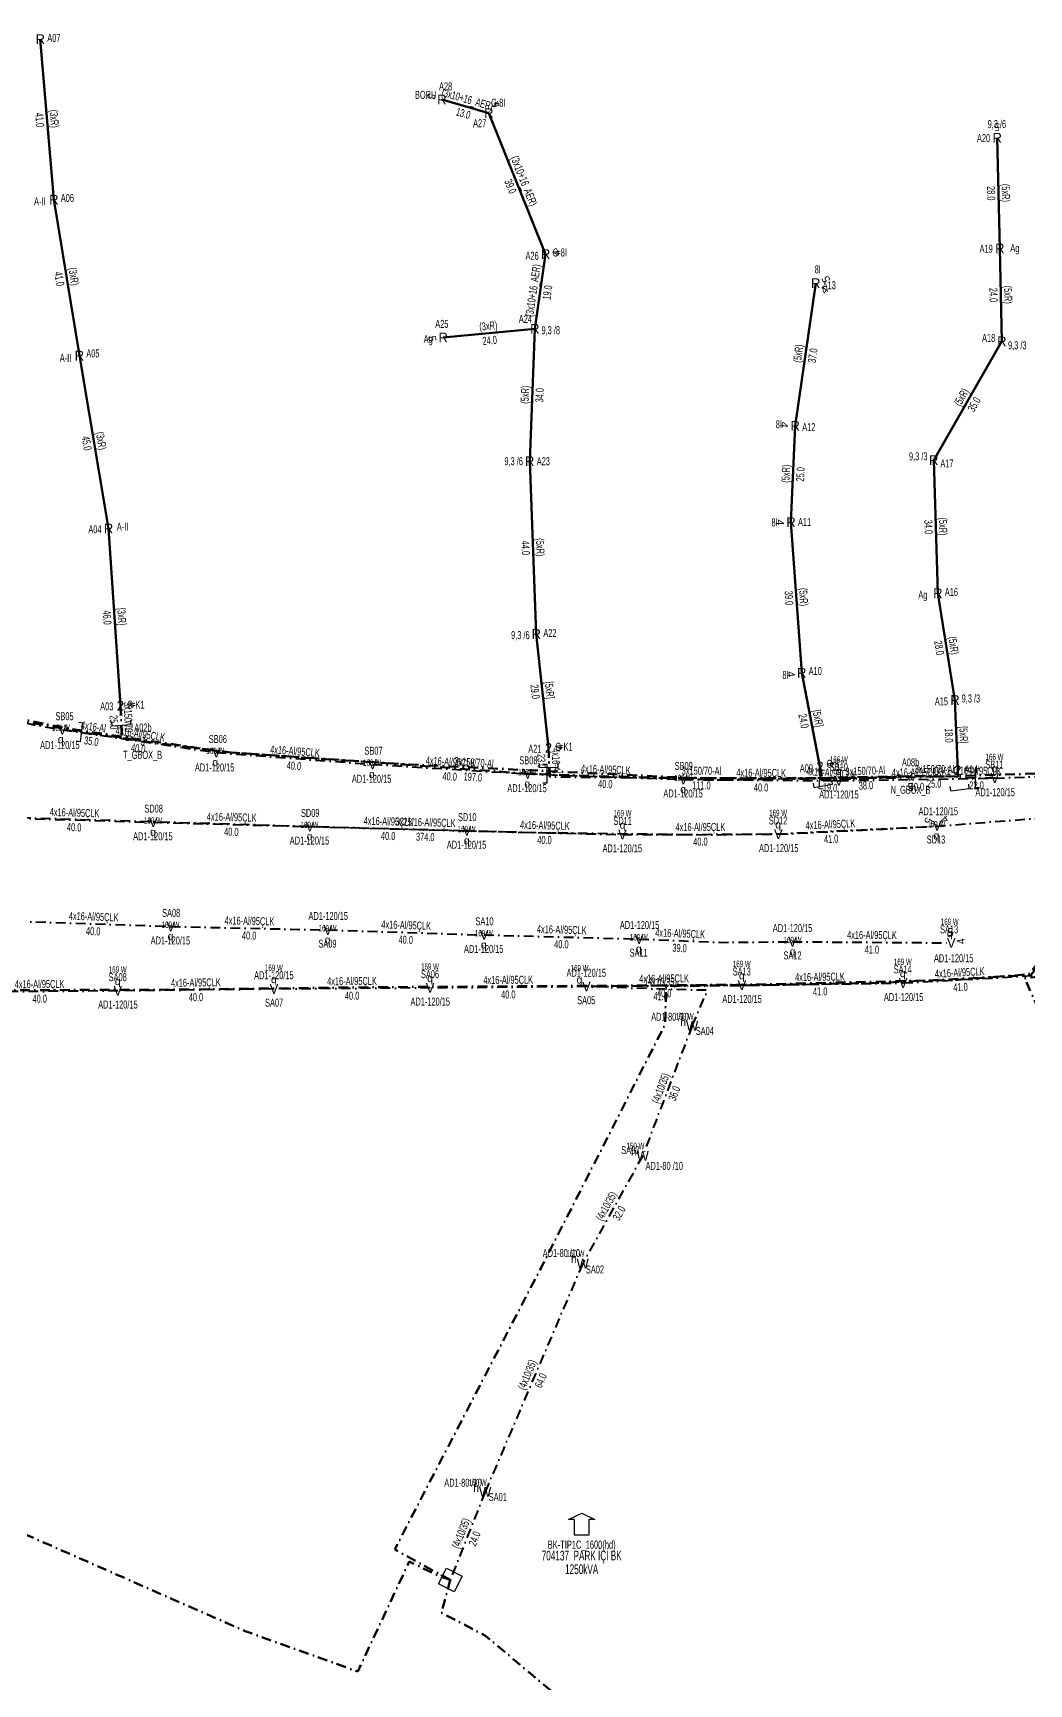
# Model space of a CAD drawing. Header units: millimetres. Extents: x 554556 to 559004, y 4084130 to 4087120.
# Drawn here: x 556257.9 to 556513.2, y 4085398.6 to 4085821.7 of the extents above; entities that cross this region are included whole.
import ezdxf
from ezdxf.enums import TextEntityAlignment as Align

# ---------------------------------------------------------------- set-up
doc = ezdxf.new("R2010")
doc.units = ezdxf.units.MM
doc.linetypes.add('DASHDOT', pattern=[5, 2.5, -1.25, 0, -1.25])
for name, color, linetype, lineweight in [('DIREK_AG_MEVCUT', 120, 'Continuous', 25), ('DIREK_AG_YENI', 108, 'Continuous', 25), ('DIREK_AYD_MEVCUT', 190, 'Continuous', 25), ('DIREK_AYD_YENI', 152, 'Continuous', 25), ('DIREK_BOX_YENI', 5, 'Continuous', 25), ('HAT_AG_HAVAI_BYSK', 3, 'Continuous', 50), ('HAT_AG_HAVAI_MEVCUT', 126, 'Continuous', 50), ('HAT_AYD_YERALTI_MEVCUT', 150, 'DASHDOT', 40), ('HAT_AYD_YERALTI_YENI', 4, 'DASHDOT', 40), ('HAT_BOX_YERALTI_YENI', 5, 'DASHDOT', 50), ('HAT_ENH_YERALTI_YENI', 6, 'DASHDOT', 70), ('HAT_OG_YERALTI_MEVCUT', 48, 'DASHDOT', 70), ('HAT_OG_YERALTI_YENI', 1, 'DASHDOT', 70), ('TRAFO_MEVCUT', 5, 'Continuous', 30)]:
    doc.layers.add(name, color=color, linetype=linetype, lineweight=lineweight)
doc.layers.add('LAMBA_GUCU', color=4, linetype='Continuous')
doc.layers.add('NIA_AG', color=5, linetype='Continuous')
doc.styles.add('Direk', font='B_CAD')
doc.styles.get("Standard").update_dxf_attribs({"font": 'Arial'})

# ---------------------------------------------------------------- blocks, each defined once
blk = doc.blocks.new('MEV_BINA_KARE')
at = {"layer": 'TRAFO_MEVCUT', "linetype": 'Continuous'}
for p, q in [((-2.25, -2.25), (-2.25, 2.25)), ((-2.25, 2.25), (2.25, 2.25)), ((0, 1.8), (0, 2.7)), ((2.25, 2.25), (2.25, -2.25)), ((2.25, -2.25), (-2.25, -2.25))]:
    blk.add_line(p, q, dxfattribs=at)
blk = doc.blocks.new('MEV_BETKOSK')
at = {"layer": 'TRAFO_MEVCUT', "linetype": 'Continuous'}
for p, q in [((-3.4, 2), (0, 3.6)), ((-1.8, 2), (-3.4, 2)), ((-1.8, -2), (-1.8, 2)), ((0, 3.6), (3.4, 2)), ((3.4, 2), (1.8, 2)), ((1.8, 2), (1.8, -2)), ((1.8, -2), (-1.8, -2))]:
    blk.add_line(p, q, dxfattribs=at)
blk = doc.blocks.new('AG_NIA', base_point=(-64.4296, 129.8924))
at = {"layer": 'NIA_AG'}
for p, q in [((-64.429604, 132.292432), (-65.529604, 132.292432)), ((-64.429604, 127.492432), (-64.429604, 132.292432)), ((-64.429604, 127.492432), (-65.529604, 127.492432))]:
    blk.add_line(p, q, dxfattribs=at)

msp = doc.modelspace()

# ---------------------------------------------------------------- linework, layer by layer
at = {"layer": 'HAT_AG_HAVAI_BYSK'}
for p, q in [((556277.31, 4085694.71), (556280.351, 4085649.303)), ((556386.95, 4085667.67), (556390.075, 4085638.468)), ((556454.98, 4085657.72), (556459.657, 4085633.68)), ((556494.27, 4085650.74), (556494.958383, 4085632.74514))]:
    msp.add_line(p, q, dxfattribs=at)
at = {"layer": 'HAT_AG_HAVAI_MEVCUT'}
for p, q in [((556263.28, 4085778.96), (556259.81, 4085820.11)), ((556362.73, 4085804.62), (556374.78, 4085801.14)), ((556374.78, 4085801.14), (556389.35, 4085764.99)), ((556505.76, 4085766.47), (556505.09, 4085794.81)), ((556269.84, 4085738.99), (556263.28, 4085778.96)), ((556506.28, 4085742.66), (556505.76, 4085766.47)), ((556389.35, 4085764.99), (556386.57, 4085745.88)), ((556458.58, 4085757.54), (556453.31, 4085721.01)), ((556363.08, 4085743.64), (556386.57, 4085745.88)), ((556386.57, 4085745.88), (556385.25, 4085711.94)), ((556488.81, 4085712.2), (556506.28, 4085742.66)), ((556277.31, 4085694.71), (556269.84, 4085738.99)), ((556453.31, 4085721.01), (556452.22, 4085696.31)), ((556385.25, 4085711.94), (556386.95, 4085667.67)), ((556489.87, 4085678.09), (556488.81, 4085712.2)), ((556452.22, 4085696.31), (556454.98, 4085657.72)), ((556494.27, 4085650.74), (556489.87, 4085678.09))]:
    msp.add_line(p, q, dxfattribs=at)
at = {"layer": 'HAT_AYD_YERALTI_MEVCUT', "flags": 128}
for points in [[(556426.895, 4085567.273), (556430.803179, 4085576.34431), (556407.001015, 4085577.069986), (556399.796168, 4085577.322536)], [(556426.895, 4085567.273), (556414.223393, 4085533.950892)], [(556414.223393, 4085533.950892), (556398.841342, 4085506.36791)], [(556398.841342, 4085506.36791), (556373.845522, 4085447.843962)], [(556373.845522, 4085447.843962), (556364.911, 4085425.255)]]:
    msp.add_lwpolyline(points, dxfattribs=at)
at = {"layer": 'HAT_AYD_YERALTI_YENI', "flags": 128}
for points in [[(556227.563643, 4085654.822393), (556236.61604, 4085649.1978), (556258.131665, 4085644.41655), (556265.462915, 4085643.14155)], [(556280.351, 4085649.303), (556280.856819, 4085640.978813), (556265.462915, 4085643.14155)], [(556265.462915, 4085643.14155), (556304.931126, 4085637.272877)], [(556390.075, 4085638.468), (556390.237237, 4085631.796093), (556384.754239, 4085631.802986)], [(556304.931126, 4085637.272877), (556344.986, 4085634.254)], [(556344.986, 4085634.254), (556384.754239, 4085631.802986)], [(556384.754239, 4085631.802986), (556424.652622, 4085630.370603)], [(556424.652622, 4085630.370603), (556464.507837, 4085630.058124)], [(556459.657, 4085633.68), (556460.249162, 4085630.370167), (556464.507837, 4085630.058124)], [(556464.507837, 4085630.058124), (556504.46559, 4085630.714362)], [(556504.46559, 4085630.714362), (556495.191244, 4085630.792126), (556494.958383, 4085632.74514)], [(556504.46559, 4085630.714362), (556544.39965, 4085632.232459)], [(556195.402, 4085610.007), (556194.332268, 4085613.809867), (556194.276446, 4085620.675876), (556253.223645, 4085620.675876), (556332.287012, 4085618.270841), (556384.776784, 4085616.818903), (556432.416125, 4085616.204929), (556449.218309, 4085616.484035), (556489.934881, 4085618.435929), (556520.971474, 4085620.892062), (556538.082538, 4085622.174161), (556537.635968, 4085610.507528), (556536.966113, 4085609.67021), (556530.648687, 4085609.912234)], [(556248.330886, 4085620.609267), (556288.767835, 4085619.419816)], [(556288.767835, 4085619.419816), (556328.89992, 4085618.313568)], [(556328.89992, 4085618.313568), (556369.161618, 4085617.235876)], [(556369.161618, 4085617.235876), (556409.034219, 4085616.273706)], [(556448.994221, 4085616.375805), (556475.845287, 4085617.654493), (556489.688948, 4085618.491811)], [(556409.034219, 4085616.273706), (556448.994221, 4085616.375805)], [(556253.612468, 4085594.037554), (556293.262331, 4085592.707942)], [(556293.262331, 4085592.707942), (556333.520708, 4085591.823101)], [(556333.520708, 4085591.823101), (556373.571494, 4085590.553337)], [(556373.571494, 4085590.553337), (556413.29885, 4085589.501447)], [(556413.29885, 4085589.501447), (556434.207731, 4085588.63765), (556452.62873, 4085588.805114)], [(556452.62873, 4085588.805114), (556493.315361, 4085588.521248)], [(556480.981775, 4085578.236954), (556511.44471, 4085579.934593), (556521.828075, 4085580.690057)], [(556279.678695, 4085576.238897), (556239.602512, 4085575.922425)], [(556319.716527, 4085576.703024), (556279.678695, 4085576.238897)], [(556359.729963, 4085576.995699), (556319.716527, 4085576.703024)], [(556399.796168, 4085577.322536), (556359.729963, 4085576.995699)], [(556439.65, 4085577.681), (556399.796168, 4085577.322536)], [(556439.65, 4085577.681), (556480.981775, 4085578.236954)]]:
    msp.add_lwpolyline(points, dxfattribs=at)
at = {"layer": 'HAT_BOX_YERALTI_YENI', "flags": 128}
for points in [[(556217.475, 4085703.712), (556209.42457, 4085702.132938), (556211.486514, 4085689.858295), (556214.688985, 4085676.011406), (556223.506478, 4085659.413772), (556227.32582, 4085655.924497), (556236.507226, 4085650.061354), (556255.693524, 4085645.157508), (556286.118, 4085640.199)], [(556280.351, 4085649.303), (556280.70234, 4085640.975935), (556286.118, 4085640.199)], [(556286.118, 4085640.199), (556308.685568, 4085637.311354), (556355.885089, 4085634.001257), (556385.772103, 4085631.782871), (556435.417416, 4085630.268808), (556482.876531, 4085631.249312)], [(556390.075, 4085638.468), (556390.445185, 4085631.061391), (556468.094423, 4085630.444147), (556482.876531, 4085631.249312)], [(556482.876531, 4085631.249312), (556459.828984, 4085630.224418), (556459.657, 4085633.68)], [(556494.958383, 4085632.74514), (556495.023839, 4085631.099035), (556482.876531, 4085631.249312)]]:
    msp.add_lwpolyline(points, dxfattribs=at)
at = {"layer": 'HAT_ENH_YERALTI_YENI', "flags": 128}
msp.add_lwpolyline([(556011.951245, 4085555.697078), (556013.338518, 4085556.324654), (556013.582355, 4085563.110998), (556049.522626, 4085566.674968), (556088.960394, 4085570.57909), (556120.164944, 4085572.552971), (556160.166226, 4085573.9257), (556183.161659, 4085575.000359), (556214.97586, 4085574.913041), (556243.169523, 4085576.365454), (556294.285573, 4085576.529686), (556345.980928, 4085577.157556), (556377.60759, 4085577.356103), (556412.031458, 4085577.562454), (556442.324714, 4085577.820158), (556476.708571, 4085578.63504), (556494.740897, 4085579.002957), (556503.105968, 4085579.687017), (556513.171415, 4085580.468799), (556537.854286, 4085611.259616), (556538.164158, 4085632.507743), (556564.776655, 4085633.588578), (556581.523018, 4085634.314254), (556590.398591, 4085634.705003), (556592.178997, 4085634.773115), (556591.833209, 4085635.840548), (556586.481007, 4085637.764935), (556584.391243, 4085642.395492), (556575.933183, 4085681.766455), (556565.676679, 4085727.330025), (556554.833825, 4085775.893888), (556551.34729, 4085816.71952), (556534.947616, 4085986.12531), (556535.362463, 4086112.479782), (556537.641782, 4086257.492795), (556543.625782, 4086513.766446), (556686.577519, 4086543.365235), (556735.656701, 4086551.22359), (556697.267721, 4086650.036469), (556593.937797, 4086843.386646), (556542.76659, 4086928.708658), (556514.237245, 4086977.948445), (556481.08281, 4087038.836242), (556523.013152, 4087042.662585), (556536.104749, 4087041.216777)], dxfattribs=at)
at = {"layer": 'HAT_OG_YERALTI_MEVCUT', "flags": 128}
for points in [[(556987.792523, 4084153.935905), (556775.918808, 4084986.16008), (556512.123138, 4085579.47159), (556792.689258, 4085611.346143), (557226.219593, 4085692.029726), (557206.690577, 4085739.108603), (557148.697505, 4085843.496067), (557213.299786, 4085876.608492), (557685.692326, 4085871.60311), (557686.248507, 4085911.091982), (557685.971198, 4085940.814557), (557689.308286, 4085950.408685), (557711.122964, 4085974.723149), (557718.909502, 4085978.477373), (557891.447271, 4085977.850507), (558045.556668, 4085976.85727), (558084.405964, 4085993.507069), (558123.413739, 4085916.196477), (558145.900454, 4085873.264276), (558159.99965, 4085863.394839), (558168.782239, 4085838.83418), (558182.151982, 4085846.962984), (558192.63386, 4085848.353437), (558216.057649, 4085852.096965), (558286.691157, 4085862.354931), (558304.660091, 4085866.098459), (558328.725628, 4085875.189884), (558421.260109, 4085908.206532), (558443.86582, 4085987.326521), (558455.232825, 4086025.698675), (558442.774305, 4086138.44626), (558419.136052, 4086141.322895)], [(556364.911, 4085425.255), (556362.119451, 4085426.194664), (556354.383747, 4085429.968177), (556341.18377, 4085401.803309), (556312.326767, 4085412.166321), (556235.481046, 4085445.965684), (556209.015507, 4085459.517316), (556183.847847, 4085471.635225), (556191.574116, 4085505.483644), (556195.412578, 4085547.57366), (556193.021113, 4085568.618546), (556183.933549, 4085574.676922), (556088.626009, 4085570.459975), (556053.066664, 4085566.513918), (556054.052, 4085556.402)], [(556364.911, 4085425.255), (556362.598715, 4085416.874767), (556373.970654, 4085410.924835), (556467.872873, 4085332.166212), (556521.258675, 4085392.464225), (556523.3, 4085395.417)]]:
    msp.add_lwpolyline(points, dxfattribs=at)
at = {"layer": 'HAT_OG_YERALTI_YENI', "flags": 128}
for points in [[(555692.284, 4085617.447), (555693.313323, 4085619.320313), (555697.537157, 4085625.692426), (555701.501571, 4085632.058659), (555704.984822, 4085637.459078), (555707.481826, 4085635.530254), (555710.209785, 4085633.457449), (555713.083611, 4085631.437625), (555715.674674, 4085629.747368), (555720.185377, 4085626.760146), (555724.084967, 4085623.588468), (555727.835308, 4085621.551373), (555734.185874, 4085617.220453), (555740.790745, 4085613.239582), (555747.545111, 4085609.44374), (555753.223843, 4085607.150238), (555774.494276, 4085598.384613), (555790.61567, 4085594.584132), (555807.200875, 4085591.952889), (555831.668969, 4085590.340091), (555861.597712, 4085590.451929), (555870.845899, 4085590.507833), (555893.333951, 4085592.209783), (555913.992529, 4085594.078536), (555944.14285, 4085598.262074), (555966.255275, 4085601.970785), (555989.842484, 4085606.405928), (556019.631444, 4085613.60139), (556045.592165, 4085620.217527), (556070.893311, 4085626.524707), (556104.354071, 4085634.825689), (556137.52472, 4085643.236151), (556168.114979, 4085650.52284), (556171.198018, 4085650.921821), (556175.145845, 4085652.696168), (556182.682943, 4085659.29384), (556186.497959, 4085666.81338), (556188.561388, 4085681.386204), (556187.182573, 4085698.644745), (556209.598083, 4085701.401344), (556211.738075, 4085689.54071), (556214.888949, 4085676.27677), (556219.273972, 4085666.81622), (556225.186154, 4085657.748457), (556228.994614, 4085654.41152), (556237.206783, 4085649.546892), (556267.101384, 4085643.417084), (556307.255429, 4085637.38401), (556354.52341, 4085634.225693), (556428.390531, 4085630.679631), (556479.177518, 4085630.802002), (556536.034369, 4085632.518219), (556556.603595, 4085633.86449), (556591.585296, 4085635.01304), (556626.096114, 4085636.545492), (556678.048023, 4085641.264317), (556730.91367, 4085646.167551), (556782.005376, 4085651.008263), (556843.751095, 4085660.198916), (556897.416743, 4085670.072593), (556904.653044, 4085671.452433), (556910.100644, 4085672.608371), (556910.907615, 4085672.860534), (556909.271553, 4085676.519805), (556908.394, 4085680.576)], [(556364.911, 4085425.255), (556350.647271, 4085433.081326), (556388.06963, 4085505.032217), (556419.956811, 4085567.61081), (556420.217148, 4085577.46411), (556445.444824, 4085577.678814), (556476.437935, 4085578.316973), (556513.671639, 4085580.2453), (556528.056782, 4085598.817164), (556537.918115, 4085611.254771), (556538.12856, 4085632.445387), (556582.947941, 4085634.592423), (556657.827466, 4085639.473066), (556745.609235, 4085647.789278), (556794.68729, 4085652.672883), (556845.057629, 4085660.935418), (556910.938218, 4085672.577787), (556909.113237, 4085676.764508), (556908.394, 4085680.576)]]:
    msp.add_lwpolyline(points, dxfattribs=at)

# ---------------------------------------------------------------- block references
at = {"layer": 'NIA_AG'}
for p, rotation in [((556270.414288, 4085642.445916), 352.002683), ((556280.654265, 4085644.312205), 273.477298), ((556390.196547, 4085633.469478), 271.392958), ((556389.754235, 4085631.7967), 359.927972), ((556460.537568, 4085628.758151), 280.143468), ((556459.521205, 4085630.423506), 175.809302), ((556499.465765, 4085630.756285), 179.519595), ((556495.550348, 4085627.780306), 276.799365)]:
    msp.add_blockref('AG_NIA', p, dxfattribs=dict(at, rotation=rotation))
at = {"layer": 'TRAFO_MEVCUT'}
msp.add_blockref('MEV_BETKOSK', (556398.580365, 4085438.764368), dxfattribs=at)
msp.add_blockref('MEV_BETKOSK', (556398.580365, 4085438.764368), dxfattribs=at)
at = {"layer": 'TRAFO_MEVCUT', "rotation": 62.668706}
msp.add_blockref('MEV_BINA_KARE', (556364.911, 4085425.255), dxfattribs=at)
msp.add_blockref('MEV_BINA_KARE', (556364.911, 4085425.255), dxfattribs=at)

# ---------------------------------------------------------------- texts
at = {"layer": 'DIREK_AG_MEVCUT', "linetype": 'ByBlock', "style": 'Direk'}
for p in [(556259.81, 4085820.11), (556362.73, 4085804.62), (556374.78, 4085801.14), (556505.09, 4085794.81), (556263.28, 4085778.96), (556389.35, 4085764.99), (556505.76, 4085766.47), (556458.58, 4085757.54), (556363.08, 4085743.64), (556386.57, 4085745.88), (556269.84, 4085738.99), (556506.28, 4085742.66), (556453.31, 4085721.01), (556385.25, 4085711.94), (556488.81, 4085712.2), (556452.22, 4085696.31), (556277.31, 4085694.71), (556489.87, 4085678.09), (556386.95, 4085667.67), (556454.98, 4085657.72), (556494.27, 4085650.74)]:
    msp.add_text('R', height=2.5, dxfattribs=at).set_placement(p, align=Align.MIDDLE_CENTER)
at = {"layer": 'DIREK_AG_MEVCUT', "linetype": 'ByBlock', "width": 0.53}
for s, p in [('A07', (556263.297622, 4085820.404096)), ('A28', (556363.701103, 4085807.982582)), ('BORU', (556358.589902, 4085805.815646)), ('G-8I', (556377.185633, 4085803.804377)), ('A27', (556372.434482, 4085798.542204)), ('9,3 /6', (556505.006943, 4085798.323176)), ('A20', (556501.590978, 4085794.727278)), ('A-II', (556259.688511, 4085778.514548)), ('A06', (556266.753386, 4085779.390804)), ('A26', (556385.874891, 4085764.573324)), ('G-8I', (556392.957069, 4085765.422498)), ('A19', (556502.260905, 4085766.390429)), ('Ag', (556509.613785, 4085766.557637)), ('8I', (556459.094016, 4085761.102999)), ('A13', (556462.044137, 4085757.040246)), ('A24', (556384.156989, 4085748.415227)), ('Ag', (556359.244131, 4085743.274213)), ('A25', (556362.747748, 4085747.124194)), ('9,3 /8', (556390.650731, 4085745.504883)), ('A18', (556502.888331, 4085743.524048)), ('A05', (556273.292522, 4085739.564535)), ('9,3 /3', (556510.234496, 4085741.652569)), ('A-II', (556266.270789, 4085738.396047)), ('8I', (556449.131927, 4085721.402588)), ('A12', (556456.79465, 4085720.682569)), ('9,3 /6', (556381.150985, 4085711.941006)), ('A23', (556388.75, 4085711.939141)), ('9,3 /3', (556484.85024, 4085713.189335)), ('A17', (556492.205621, 4085711.351614)), ('A04', (556273.817384, 4085694.482763)), ('A-II', (556280.904358, 4085695.132465)), ('8I', (556448.020912, 4085696.252682)), ('A11', (556455.719674, 4085696.357771)), ('Ag', (556486.034217, 4085677.723384)), ('A16', (556493.354122, 4085678.423005)), ('9,3 /6', (556382.86332, 4085667.373217)), ('A22', (556390.440807, 4085667.923509)), ('8I', (556450.822877, 4085657.169002)), ('A10', (556458.449656, 4085658.179879)), ('A15', (556490.787094, 4085650.394507)), ('9,3 /3', (556498.34642, 4085651.144368))]:
    msp.add_text(s, height=2.05, dxfattribs=at).set_placement(p, align=Align.MIDDLE_CENTER)
at = {"layer": 'DIREK_AG_MEVCUT', "color": 32, "style": 'Direk'}
for s, rotation, p in [('5', 613.891458, (556360.039934, 4085805.396882)), ('4', 137.921503, (556376.656415, 4085803.218237)), ('5', 541.354306, (556505.023822, 4085797.609218)), ('4', 96.837294, (556392.130087, 4085765.323341)), ('5', 471.790863, (556461.179926, 4085758.579415)), ('4', 411.790863, (556460.780123, 4085755.808106)), ('5', 275.447238, (556360.292645, 4085743.374199)), ('4', 264.632033, (556450.52228, 4085721.271945)), ('4', 270.782047, (556449.420261, 4085696.271783)), ('4', 277.550151, (556452.204275, 4085657.352097))]:
    msp.add_text(s, height=2, rotation=rotation, dxfattribs=at).set_placement(p, align=Align.MIDDLE_CENTER)
at = {"layer": 'DIREK_AG_YENI', "width": 0.53}
for s, p in [('A03', (556276.8562, 4085649.112275)), ('A03', (556276.8562, 4085649.112275)), ('G-K1', (556284.323325, 4085649.556704)), ('G-K1', (556284.323325, 4085649.556704)), ('A21', (556386.582496, 4085638.239055)), ('A21', (556386.582496, 4085638.239055)), ('G-K1', (556394.042738, 4085638.779203)), ('G-K1', (556394.042738, 4085638.779203)), ('A09', (556456.182565, 4085633.257742)), ('A09', (556456.182565, 4085633.257742)), ('G-K1', (556463.562717, 4085634.409273)), ('G-K1', (556463.562717, 4085634.409273)), ('A14', (556498.447618, 4085633.019446)), ('A14', (556498.447618, 4085633.019446)), ('G-K1', (556490.980378, 4085632.589961)), ('G-K1', (556490.980378, 4085632.589961))]:
    msp.add_text(s, height=2.05, dxfattribs=at).set_placement(p, align=Align.MIDDLE_CENTER)
at = {"layer": 'DIREK_AG_YENI', "style": 'Direk'}
for p in [(556280.351, 4085649.303), (556280.351, 4085649.303), (556390.075, 4085638.468), (556390.075, 4085638.468), (556459.657, 4085633.68), (556459.657, 4085633.68), (556494.958383, 4085632.74514), (556494.958383, 4085632.74514)]:
    msp.add_text('2', height=2.5, dxfattribs=at).set_placement(p, align=Align.MIDDLE_CENTER)
at = {"layer": 'DIREK_AG_YENI', "color": 32, "style": 'Direk'}
for rotation, p in [(93.654396, (556283.145307, 4085649.481466)), (93.654396, (556283.145307, 4085649.481466)), (94.484722, (556392.866427, 4085638.686941)), (94.484722, (556392.866427, 4085638.686941)), (100.576439, (556462.409431, 4085634.193932)), (100.576439, (556462.409431, 4085634.193932)), (94.495057, (556497.749771, 4085632.964584)), (94.495057, (556497.749771, 4085632.964584))]:
    msp.add_text('4', height=2, rotation=rotation, dxfattribs=at).set_placement(p, align=Align.MIDDLE_CENTER)
at = {"layer": 'DIREK_AYD_MEVCUT', "width": 0.53}
for s, p in [('AD1-80 /10', (556421.196362, 4085569.582829)), ('SA04', (556430.138673, 4085565.958242)), ('SA03', (556411.050896, 4085535.429156)), ('AD1-80 /10', (556419.744299, 4085531.378358)), ('AD1-80 /10', (556393.395628, 4085509.040123)), ('SA02', (556401.983438, 4085504.826083)), ('AD1-80 /10', (556368.163683, 4085450.18049)), ('SA01', (556377.082508, 4085446.512825))]:
    msp.add_text(s, height=2.05, dxfattribs=at).set_placement(p, align=Align.MIDDLE_CENTER)
at = {"layer": 'DIREK_AYD_MEVCUT', "color": 40, "style": 'Direk'}
for p in [(556424.578091, 4085568.212113), (556411.957324, 4085535.006795), (556396.596988, 4085507.469215), (556371.53339, 4085448.794775)]:
    msp.add_text('h', height=2, dxfattribs=at).set_placement(p, align=Align.MIDDLE_CENTER)
at = {"layer": 'DIREK_AYD_MEVCUT', "style": 'Direk'}
for p in [(556426.895, 4085567.273), (556414.223393, 4085533.950892), (556398.841342, 4085506.36791), (556373.845522, 4085447.843962)]:
    msp.add_text('W', height=2.5, dxfattribs=at).set_placement(p, align=Align.MIDDLE_CENTER)
at = {"layer": 'DIREK_AYD_YENI', "width": 0.53}
for s, p in [('SB05', (556266.020189, 4085646.5969)), ('AD1-120/15', (556264.827675, 4085639.202771)), ('SB06', (556305.320287, 4085640.751175)), ('SB07', (556345.22518, 4085637.745818)), ('AD1-120/15', (556304.503944, 4085633.454745)), ('SB08', (556384.924692, 4085635.298833)), ('SB09', (556424.729135, 4085633.869767)), ('SB10', (556464.492819, 4085633.558092)), ('SB11', (556504.370369, 4085634.213066)), ('AD1-120/15', (556344.732458, 4085630.552506)), ('AD1-120/15', (556384.576493, 4085628.15754)), ('AD1-120/15', (556424.574638, 4085626.804223)), ('AD1-120/15', (556464.522911, 4085626.54496)), ('AD1-120/15', (556504.563087, 4085627.132018)), ('SD08', (556288.86751, 4085622.918396)), ('SD09', (556328.994967, 4085621.812277)), ('SD10', (556369.250661, 4085620.734743)), ('AD1-120/15', (556489.997851, 4085622.232203)), ('SD11', (556409.071968, 4085619.773502)), ('SD12', (556448.906484, 4085619.874705)), ('AD1-120/15', (556288.665666, 4085615.833687)), ('AD1-120/15', (556328.802606, 4085614.731372)), ('AD1-120/15', (556369.070585, 4085613.658792)), ('AD1-120/15', (556408.996112, 4085612.740741)), ('AD1-120/15', (556449.08389, 4085612.799835)), ('SD13', (556489.400878, 4085615.003686)), ('SA08', (556293.359438, 4085596.206595)), ('AD1-120/15', (556333.616831, 4085595.404329)), ('SA10', (556373.673268, 4085594.051857)), ('AD1-120/15', (556413.420937, 4085593.103556)), ('AD1-120/15', (556452.625028, 4085592.308362)), ('SA13', (556492.770832, 4085591.978629)), ('AD1-120/15', (556293.162857, 4085589.123995)), ('SA09', (556333.426799, 4085588.324361)), ('AD1-120/15', (556373.46712, 4085586.965427)), ('SA11', (556413.180292, 4085586.003456)), ('SA12', (556452.63243, 4085585.305116)), ('AD1-120/15', (556493.934331, 4085584.591216)), ('SA08', (556279.644591, 4085579.738731)), ('AD1-120/15', (556319.683167, 4085580.231938)), ('SA06', (556359.702888, 4085580.495594)), ('AD1-120/15', (556399.765927, 4085580.84878)), ('SA13', (556439.610723, 4085581.18078)), ('SA14', (556480.860838, 4085581.734864)), ('SA05', (556399.749127, 4085573.822852)), ('AD1-120/15', (556439.689664, 4085574.14671)), ('AD1-120/15', (556481.106384, 4085574.63284)), ('AD1-120/15', (556279.713091, 4085572.709097)), ('SA07', (556319.749612, 4085573.203181)), ('AD1-120/15', (556359.757222, 4085573.472013))]:
    msp.add_text(s, height=2.05, dxfattribs=at).set_placement(p, align=Align.MIDDLE_CENTER)
at = {"layer": 'DIREK_AYD_YENI', "style": 'Direk'}
for p in [(556265.462915, 4085643.14155), (556304.931126, 4085637.272877), (556344.986, 4085634.254), (556384.754239, 4085631.802986), (556424.652622, 4085630.370603), (556464.507837, 4085630.058124), (556504.46559, 4085630.714362), (556288.767835, 4085619.419816), (556328.89992, 4085618.313568), (556369.161618, 4085617.235876), (556409.034219, 4085616.273706), (556448.994221, 4085616.375805), (556489.688948, 4085618.491811), (556293.262331, 4085592.707942), (556333.520708, 4085591.823101), (556373.571494, 4085590.553337), (556413.29885, 4085589.501447), (556452.62873, 4085588.805114), (556493.315361, 4085588.521248), (556480.981775, 4085578.236954), (556279.678695, 4085576.238897), (556319.716527, 4085576.703024), (556359.729963, 4085576.995699), (556399.796168, 4085577.322536), (556439.65, 4085577.681)]:
    msp.add_text('V', height=2.5, dxfattribs=at).set_placement(p, align=Align.MIDDLE_CENTER)
at = {"layer": 'DIREK_AYD_YENI', "color": 4, "style": 'Direk'}
for p in [(556265.064863, 4085640.673443), (556304.653154, 4085634.788379), (556344.815157, 4085631.759844), (556384.632487, 4085629.305952), (556464.49711, 4085632.558101), (556504.397575, 4085633.213436), (556424.597969, 4085627.8712), (556288.696639, 4085616.92083), (556409.061183, 4085618.77356), (556448.931552, 4085618.875019), (556328.83203, 4085615.81449), (556369.098016, 4085614.736685), (556489.483184, 4085616.000293), (556293.192969, 4085590.208905), (556333.45363, 4085589.324001), (556373.498798, 4085588.054395), (556413.214166, 4085587.002882), (556492.926412, 4085590.990806), (556452.631373, 4085586.305115), (556279.654335, 4085578.738778), (556319.692895, 4085579.202912), (556359.710624, 4085579.495624), (556398.028401, 4085579.090303), (556439.621945, 4085580.180843), (556480.895391, 4085580.735461)]:
    msp.add_text('q', height=2, dxfattribs=at).set_placement(p, align=Align.MIDDLE_CENTER)
at = {"layer": 'DIREK_AYD_YENI', "color": 32, "style": 'Direk'}
for s, rotation, p in [('5', 242.778901, (556487.465828, 4085619.772602)), ('4', 490.278901, (556491.596214, 4085620.108083)), ('5', 184.275337, (556493.128987, 4085591.313456)), ('4', 458.950411, (556495.784919, 4085588.910197))]:
    msp.add_text(s, height=2, rotation=rotation, dxfattribs=at).set_placement(p, align=Align.MIDDLE_CENTER)
at = {"layer": 'DIREK_BOX_YENI', "width": 0.53}
for s, p in [('A02b', (556286.118, 4085643.699)), ('T_GBOX_B', (556286.033549, 4085636.699)), ('A08b', (556482.876531, 4085634.749312)), ('N_GBOX_B', (556482.876531, 4085627.749312))]:
    msp.add_text(s, height=2.05, dxfattribs=at).set_placement(p, align=Align.MIDDLE_CENTER)
at = {"layer": 'DIREK_BOX_YENI', "style": 'Direk', "width": 0.8}
for p in [(556286.118, 4085640.199), (556482.876531, 4085631.249312)]:
    msp.add_text('J', height=2.25, dxfattribs=at).set_placement(p, align=Align.MIDDLE_CENTER)
at = {"layer": 'DIREK_BOX_YENI', "color": 32, "style": 'Direk'}
for s, rotation, p in [('4', 270.591782, (556480.07668, 4085631.220393)), ('5', 359.645608, (556482.859212, 4085628.449366))]:
    msp.add_text(s, height=2, rotation=rotation, dxfattribs=at).set_placement(p, align=Align.MIDDLE_CENTER)
at = {"layer": 'HAT_AG_HAVAI_BYSK', "lineweight": 30, "width": 0.53}
for s, rotation, p in [('46.0', 273.831494, (556277.9824, 4085671.949701)), ('29.0', 276.10816, (556387.667326, 4085652.978555)), ('24.0', 281.00941, (556456.484144, 4085645.537675)), ('18.0', 272.190749, (556493.764813, 4085641.710077))]:
    msp.add_text(s, height=2.05, rotation=rotation, dxfattribs=at).set_placement(p, align=Align.TOP_CENTER)
for s, rotation, p in [('[3xR]', 273.831494, (556279.6786, 4085672.063299)), ('[5xR]', 276.10816, (556389.357674, 4085653.159445)), ('[5xR]', 281.00941, (556458.152856, 4085645.862325)), ('[5xR]', 272.190749, (556495.46357, 4085641.775062))]:
    msp.add_text(s, height=2.05, rotation=rotation, dxfattribs=at).set_placement(p, align=Align.CENTER)
at = {"layer": 'HAT_AG_HAVAI_MEVCUT', "lineweight": 30, "width": 0.53}
for s, rotation, p in [('(3x10+16_AER)', 343.891458, (556368.990839, 4085803.696627, 278187.39)), ('(3xR)', 274.8201, (556262.391994, 4085799.606423, 278129.905)), ('(3x10+16_AER)', 291.951548, (556382.853375, 4085783.382749, 278194.675)), ('(5xR)', 271.354306, (556506.274763, 4085780.66009, 278252.545)), ('(3xR)', 279.320467, (556267.398778, 4085759.112663, 278131.64)), ('(3x10+16_AER)', 441.72304, (556387.118854, 4085755.557365, 278193.285)), ('(5xR)', 271.251116, (556506.869797, 4085754.583559, 278252.88)), ('(3xR)', 5.447238, (556374.74431, 4085745.606161, 278193.285)), ('(5xR)', 441.790863, (556455.10371, 4085739.396369, 278226.655)), ('(5xR)', 447.772766, (556385.060642, 4085728.943033, 278192.625)), ('(5xR)', 60.164045, (556496.807665, 4085727.852891, 278253.14)), ('(3xR)', 279.575592, (556274.413157, 4085716.991396, 278134.92)), ('(5xR)', 447.473202, (556451.915826, 4085708.697474, 278226.11)), ('(5xR)', 271.779947, (556490.18959, 4085695.171402, 278244.405)), ('(5xR)', 272.199119, (556386.949374, 4085689.837617, 278193.475)), ('(5xR)', 274.090892, (556454.447834, 4085677.075638, 278227.49)), ('(5xR)', 279.139293, (556492.909209, 4085664.55001, 278244.935))]:
    msp.add_text(s, height=2.05, rotation=rotation, dxfattribs=at).set_placement(p, align=Align.CENTER)
for s, rotation, p in [('41.0', 274.8201, (556260.698006, 4085799.463577, 278129.905)), ('13.0', 343.891458, (556368.519161, 4085802.063373, 278187.39)), ('39.0', 291.951548, (556381.276625, 4085782.747251, 278194.675)), ('28.0', 271.354306, (556504.575237, 4085780.61991, 278252.545)), ('41.0', 279.320467, (556265.721222, 4085758.837337, 278131.64)), ('19.0', 441.72304, (556388.801146, 4085755.312635, 278193.285)), ('24.0', 271.251116, (556505.170203, 4085754.546441, 278252.88)), ('24.0', 5.447238, (556374.90569, 4085743.913839, 278193.285)), ('37.0', 441.790863, (556456.78629, 4085739.153631, 278226.655)), ('34.0', 447.772766, (556386.759358, 4085728.876967, 278192.625)), ('35.0', 60.164045, (556498.282335, 4085727.007109, 278253.14)), ('45.0', 279.575592, (556272.736843, 4085716.708604, 278134.92)), ('25.0', 447.473202, (556453.614174, 4085708.622526, 278226.11)), ('34.0', 271.779947, (556488.49041, 4085695.118598, 278244.405)), ('44.0', 272.199119, (556385.250626, 4085689.772383, 278193.475)), ('39.0', 274.090892, (556452.752166, 4085676.954362, 278227.49)), ('28.0', 279.139293, (556491.230791, 4085664.27999, 278244.935))]:
    msp.add_text(s, height=2.05, rotation=rotation, dxfattribs=at).set_placement(p, align=Align.TOP_CENTER)
at = {"layer": 'HAT_AYD_YERALTI_MEVCUT', "lineweight": 30, "width": 0.53}
for rotation, p in [(358.253718, (556418.928, 4085577.556753)), (429.179378, (556419.764703, 4085550.914073)), (420.853142, (556405.789999, 4085520.573393)), (426.872472, (556385.561744, 4085477.439798)), (428.420642, (556368.587976, 4085436.862031))]:
    msp.add_text('(4x10/35)', height=2.05, rotation=rotation, dxfattribs=at).set_placement(p, align=Align.CENTER)
for s, rotation, p in [('41.0', 358.253718, (556418.876195, 4085575.857543)), ('36.0', 429.179378, (556421.35369, 4085550.309819)), ('32.0', 420.853142, (556407.274736, 4085519.745409)), ('64.0', 426.872472, (556387.12512, 4085476.772074)), ('24.0', 428.420642, (556370.168822, 4085436.236789))]:
    msp.add_text(s, height=2.05, rotation=rotation, dxfattribs=at).set_placement(p, align=Align.TOP_CENTER)
at = {"layer": 'HAT_AYD_YERALTI_YENI', "lineweight": 30, "width": 0.53}
for s, rotation, p in [('4x16-Al', 352.002683, (556273.278125, 4085642.901915)), ('4x16-Al/95ÇLK', 351.542449, (556285.322036, 4085641.04797)), ('4x16-Al/95ÇLK', 355.690483, (556325.022351, 4085636.611264)), ('4x16-Al/95ÇLK', 356.472539, (556364.922333, 4085633.877111)), ('4x16-Al', 271.394273, (556391.005787, 4085635.152886)), ('4x16-Al/95ÇLK', 357.94392, (556404.733926, 4085631.936247)), ('4x16-Al/95ÇLK', 359.55079, (556444.586893, 4085631.064337)), ('4x16-Al/95ÇLK', 355.809302, (556462.440614, 4085631.061873)), ('4x16-Al/95ÇLK', 0.9409, (556484.472755, 4085631.236128)), ('4x16-Al/95ÇLK', 359.519595, (556499.835544, 4085631.603214)), ('4x16-Al/95ÇLK', 358.315132, (556268.574352, 4085620.864174)), ('4x16-Al/95ÇLK', 358.421031, (556308.857299, 4085619.716369)), ('4x16-Al/95ÇLK', 358.46672, (556349.053513, 4085618.624417)), ('3x25/16-Al/95ÇLK', 358.415525, (556358.555401, 4085618.394547)), ('4x16-Al/95ÇLK', 358.617657, (556389.118424, 4085617.604543)), ('4x16-Al/95ÇLK', 0.146393, (556429.012048, 4085617.174752)), ('4x16-Al/95ÇLK', 2.726451, (556462.379322, 4085617.864187)), ('4x16-Al/95ÇLK', 358.079374, (556273.465888, 4085594.22227)), ('4x16-Al/95ÇLK', 358.740895, (556313.410197, 4085593.115316)), ('4x16-Al/95ÇLK', 358.184113, (556353.573036, 4085592.037792)), ('4x16-Al/95ÇLK', 358.483292, (556393.45767, 4085590.877095)), ('4x16-Al/95ÇLK', 357.634316, (556423.788376, 4085589.918824)), ('4x16-Al/95ÇLK', 359.60026, (556472.977976, 4085589.51316)), ('4x16-Al/95ÇLK', 360.452441, (556259.633891, 4085576.930635)), ('4x16-Al/95ÇLK', 360.664155, (556299.687758, 4085577.320903)), ('4x16-Al/95ÇLK', 360.419077, (556339.717028, 4085577.699339)), ('4x16-Al/95ÇLK', 360.467376, (556379.756132, 4085578.009089)), ('4x16-Al/95ÇLK', 360.515332, (556419.715439, 4085578.351733)), ('4x16-Al/95ÇLK', 0.728153, (556459.670072, 4085578.785521)), ('4x16-Al/95ÇLK', 3.146727, (556495.531196, 4085579.911015))]:
    msp.add_text(s, height=2.05, rotation=rotation, dxfattribs=at).set_placement(p, align=Align.CENTER)
for s, rotation, p in [('35.0', 352.002683, (556273.041609, 4085641.218448)), ('40.0', 351.542449, (556285.072005, 4085639.366457)), ('40.0', 355.690483, (556324.894606, 4085634.916071)), ('23.0', 271.394273, (556389.30629, 4085635.111521)), ('40.0', 356.472539, (556364.817737, 4085632.180332)), ('40.0', 357.94392, (556404.672934, 4085630.237342)), ('22.0', 359.519595, (556499.82129, 4085629.903274)), ('40.0', 359.55079, (556444.573565, 4085629.36439)), ('19.0', 355.809302, (556462.316385, 4085629.366418)), ('40.0', 0.9409, (556484.500671, 4085629.536358)), ('40.0', 358.315132, (556268.524369, 4085619.164909)), ('40.0', 358.421031, (556308.810456, 4085618.017014)), ('40.0', 358.46672, (556349.008025, 4085616.925026)), ('374.0', 358.415525, (556358.508395, 4085616.695197)), ('40.0', 358.617657, (556389.077413, 4085615.905038)), ('40.0', 0.146393, (556429.016392, 4085615.474758)), ('41.0', 2.726451, (556462.460187, 4085616.166111)), ('40.0', 358.079374, (556273.408912, 4085592.523225)), ('40.0', 358.740895, (556313.372842, 4085591.415727)), ('40.0', 358.184113, (556353.519166, 4085590.338646)), ('40.0', 358.483292, (556393.412674, 4085589.17769)), ('39.0', 357.634316, (556423.718205, 4085588.220273)), ('41.0', 359.60026, (556472.966115, 4085587.813201)), ('40.0', 360.452441, (556259.647315, 4085575.230688)), ('40.0', 360.664155, (556299.707464, 4085575.621018)), ('40.0', 360.419077, (556339.729462, 4085575.999384)), ('40.0', 360.467376, (556379.769999, 4085576.309145)), ('40.0', 360.515332, (556419.730729, 4085576.651802)), ('41.0', 0.728153, (556459.691676, 4085577.085658)), ('41.0', 3.146727, (556495.624514, 4085578.213578))]:
    msp.add_text(s, height=2.05, rotation=rotation, dxfattribs=at).set_placement(p, align=Align.TOP_CENTER)
at = {"layer": 'HAT_BOX_YERALTI_YENI', "lineweight": 30, "width": 0.53}
for rotation, p in [(272.416018, (556281.375914, 4085645.175299)), (355.754961, (556370.891515, 4085633.739732)), (359.291214, (556488.9607, 4085632.024109)), (359.544558, (556429.276561, 4085631.602742)), (362.54619, (556471.314996, 4085631.586026))]:
    msp.add_text('3x150/70-Al', height=2.05, rotation=rotation, dxfattribs=at).set_placement(p, align=Align.CENTER)
for s, rotation, p in [('25.0', 272.416018, (556279.677425, 4085645.103636)), ('197.0', 355.754961, (556370.765677, 4085632.044396)), ('111.0', 359.544558, (556429.263048, 4085629.902796)), ('38.0', 362.54619, (556471.390518, 4085629.887705)), ('25.0', 359.291214, (556488.93967, 4085630.324239))]:
    msp.add_text(s, height=2.05, rotation=rotation, dxfattribs=at).set_placement(p, align=Align.TOP_CENTER)
at = {"layer": 'LAMBA_GUCU', "linetype": 'Continuous', "lineweight": 20, "width": 0.55}
for s, p in [('166 W', (556265.064205, 4085643.615548)), ('166 W', (556304.652496, 4085637.730484)), ('166 W', (556344.814499, 4085634.70195)), ('166 W', (556464.496452, 4085635.500206)), ('166 W', (556504.396917, 4085636.155542)), ('166 W', (556384.63183, 4085632.248057)), ('166 W', (556424.597311, 4085630.813306)), ('169 W', (556409.060525, 4085621.715665)), ('169 W', (556448.930894, 4085621.817125)), ('169 W', (556288.695981, 4085619.862935)), ('169 W', (556328.831372, 4085618.756595)), ('169 W', (556369.097358, 4085617.67879)), ('169 W', (556489.482526, 4085618.942398)), ('169 W', (556293.192311, 4085593.15101)), ('169 W', (556333.452972, 4085592.266106)), ('169 W', (556373.49814, 4085590.9965)), ('169 W', (556492.925754, 4085593.932911)), ('169 W', (556413.213508, 4085589.944987)), ('169 W', (556452.630715, 4085589.24722)), ('169 W', (556359.709966, 4085582.437729)), ('169 W', (556439.621287, 4085583.122948)), ('169 W', (556480.894734, 4085583.677566)), ('169 W', (556279.653677, 4085581.680884)), ('169 W', (556319.692237, 4085582.145018)), ('169 W', (556398.027743, 4085582.032408)), ('150 W', (556424.988617, 4085569.679218)), ('150 W', (556412.36785, 4085536.4739)), ('150 W', (556397.007514, 4085508.93632)), ('150 W', (556371.943916, 4085450.26188))]:
    msp.add_text(s, height=1.65, dxfattribs=at).set_placement(p, align=Align.MIDDLE_CENTER)
at = {"layer": 'TRAFO_MEVCUT', "width": 0.6}
for s, height, p in [('BK-TIP1C_1600(hd)', 2.1, (556398.580365, 4085433.264368)), ('BK-TIP1C_1600(hd)', 2.1, (556398.580365, 4085433.264368)), ('704137  PARK İÇİ BK', 2.5, (556398.580365, 4085430.264368)), ('704137  PARK İÇİ BK', 2.5, (556398.580365, 4085430.264368)), ('1250kVA', 2.5, (556398.580365, 4085426.764368)), ('1250kVA', 2.5, (556398.580365, 4085426.764368))]:
    msp.add_text(s, height=height, dxfattribs=at).set_placement(p, align=Align.CENTER)

doc.saveas('drawing.dxf')
